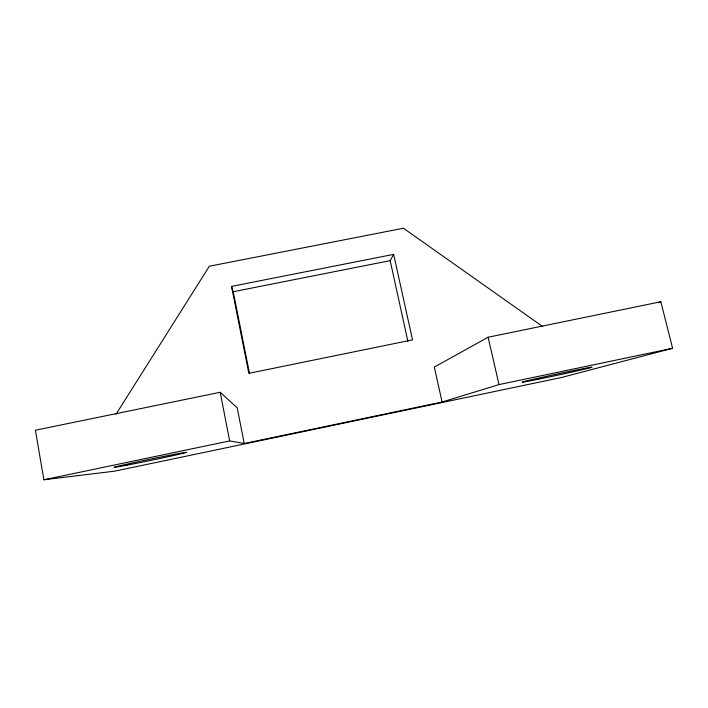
<?xml version="1.0" encoding="UTF-8"?>
<svg xmlns="http://www.w3.org/2000/svg" width="708" height="708" viewBox="0 0 708 708"><rect width="100%" height="100%" fill="white"/><g stroke="black" fill="none" stroke-linecap="round" stroke-linejoin="round"><path stroke-width="1.06" d="M407.888 341.3L390.161 260.641L393.666 254.367L231.534 286.404L248.835 373.328L412.516 339.875L393.666 254.367M116.006 414.286L209.347 266.235L403.445 228.233L542.744 326.6M43.887 479.767L114.82 471.139L561.524 377.488L672.6 348.274L660.847 301.758L488.113 337.238L434.323 367.08L442.093 402.02L244.233 443.5L229.675 440.916L43.887 479.767L35.4 430.225L220.188 392.285L237.215 407.852L244.233 443.5M658.803 302.573L660.847 301.758M442.093 402.02L499.007 384.586L672.6 348.274M231.534 286.404L233.224 291.723L390.161 260.641M488.113 337.238L499.007 384.586M233.224 291.723L249.552 373.7M220.188 392.285L229.675 440.916M538.062 379.284A35.772 0.619 -12.1 0 0 591.994 367.213A35.772 0.619 -12.1 0 0 541.133 377.532A35.772 0.619 -12.1 0 0 538.062 379.284M127.325 465.103A36.86 0.655 -11.7 0 0 185.788 452.607A36.86 0.655 -11.7 0 0 137.37 461.881A36.86 0.655 -11.7 0 0 127.325 465.103"/></g></svg>
